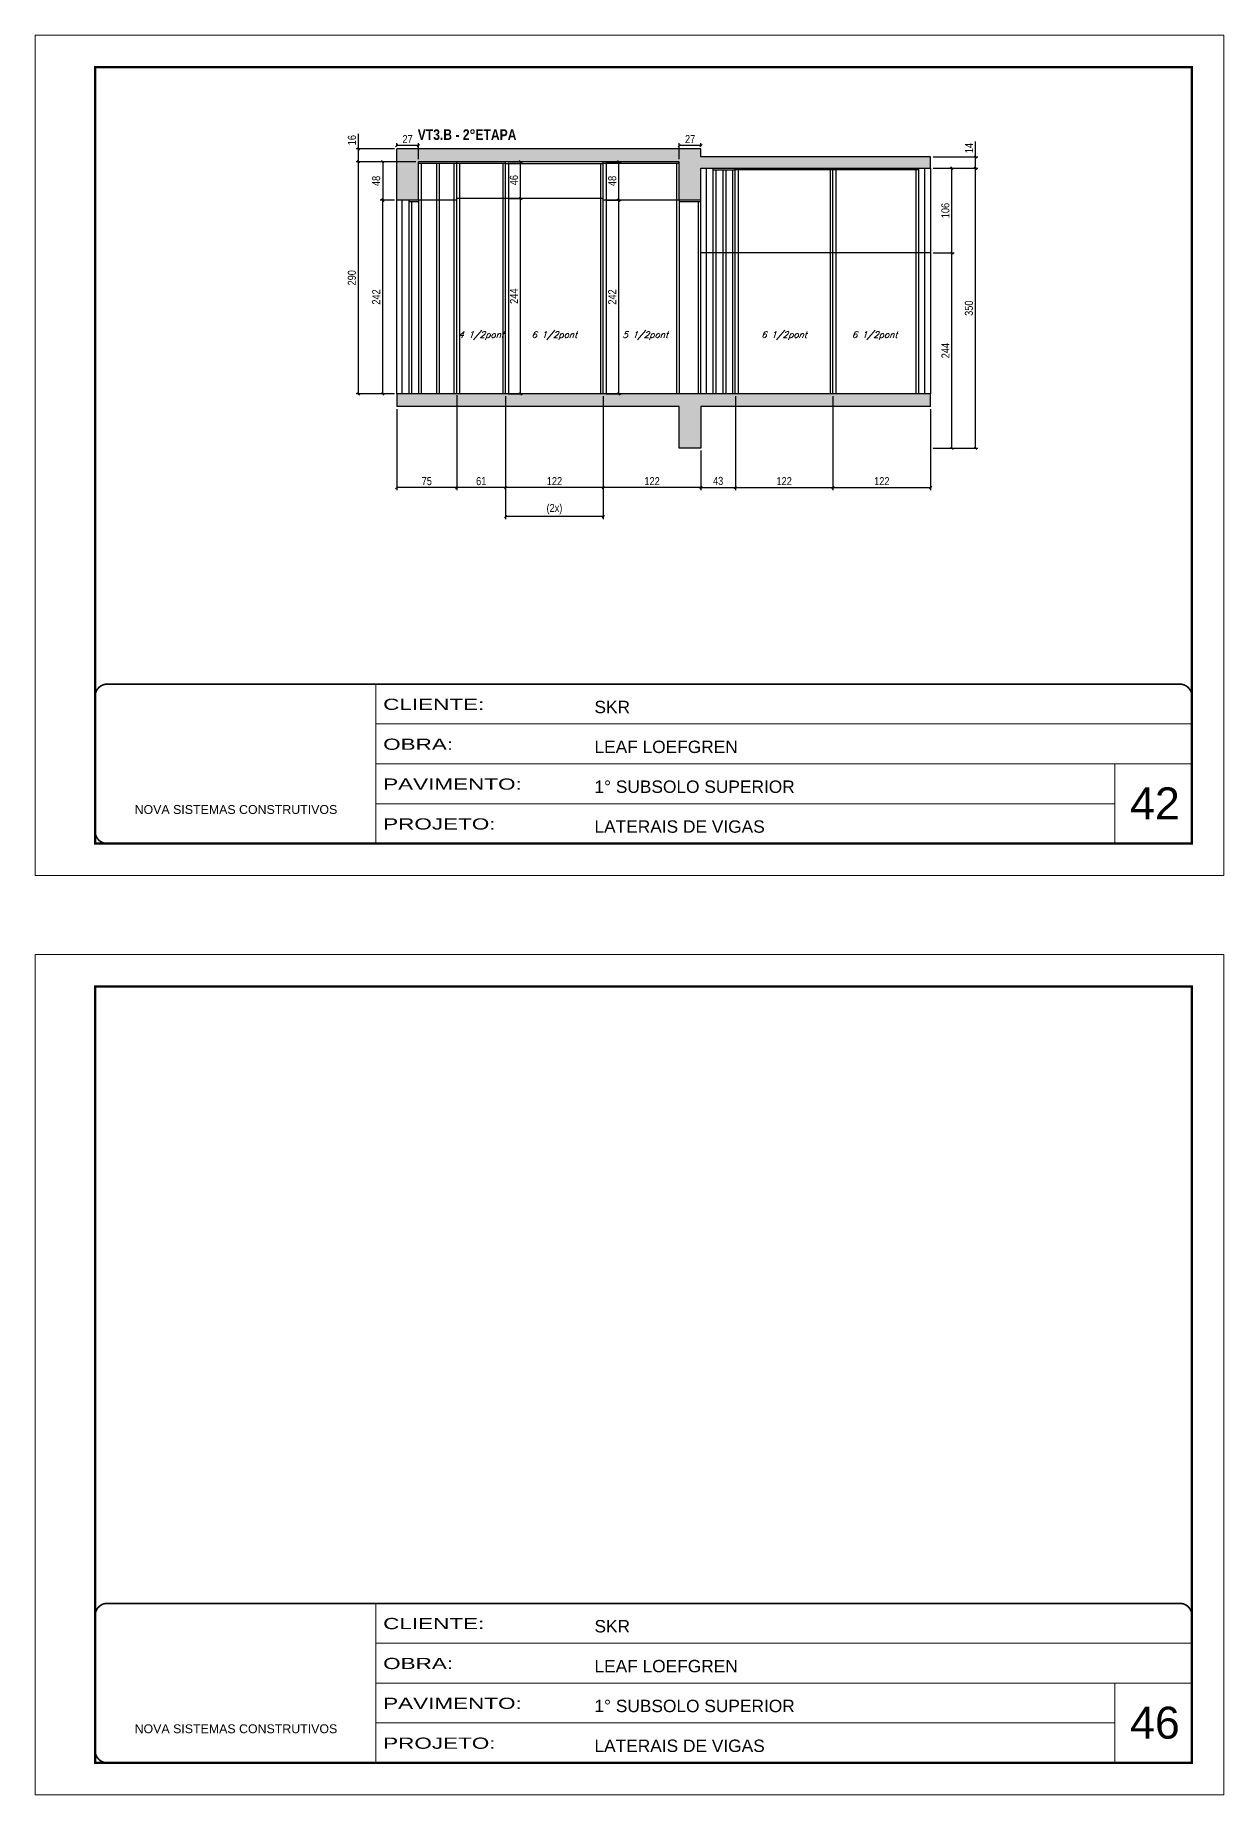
# Model space of a CAD drawing. Extents: x 3309 to 9590, y -2522 to 14608.
# Drawn here: x 4894 to 6379, y 924 to 3122 of the extents above; entities that cross this region are included whole.
import ezdxf

# ---------------------------------------------------------------- set-up
doc = ezdxf.new("R2010")
doc.units = 0
doc.linetypes.add('CONTINUO', pattern=[0])
doc.linetypes.add('DASHED', pattern=[0.75, 0.5, -0.25])
for name, color, linetype, lineweight in [('CARIMBO', 255, 'Continuous', 9), ('Folhas', 255, 'Continuous', 9), ('SARRAFO DE PRESSAO', 251, 'DASHED', 9)]:
    doc.layers.add(name, color=color, linetype=linetype, lineweight=lineweight)
for name, color, linetype in [('COTA', 241, 'Continuous'), ('NOMENCLATURA', 7, 'Continuous'), ('Painéis', 200, 'Continuous'), ('SARR_2.2x7', 40, 'Continuous'), ('SARR_3.5x7', 81, 'Continuous'), ('texto', 7, 'Continuous')]:
    doc.layers.add(name, color=color, linetype=linetype)
doc.styles.add('ARIAL', font='arial.ttf')
doc.styles.add('COTA TECNICA', font='techl___.ttf', dxfattribs={"height": 10})
doc.styles.add('Romans', font='romans.shx')
doc.styles.add('TECNICA', font='techb___.ttf', dxfattribs={"height": 10})
doc.styles.add('Tecnologia', font='')
doc.styles.get('Tecnologia').set_extended_font_data('Forgotten Futurist')
doc.dimstyles.new('PAINEL', dxfattribs={"dimtxt": 10, "dimasz": 3, "dimexe": 3, "dimexo": 3, "dimgap": 3, "dimtad": 1, "dimdec": 1, "dimzin": 12, "dimdsep": 46, "dimtxsty": 'COTA TECNICA', "dimblk1": 'OBLIQUE', "dimblk2": 'OBLIQUE', "dimsah": 1, "dimcen": 0.9, "dimclrd": 4, "dimclre": 4, "dimclrt": 240, "dimadec": 1, "dimazin": 3, "dimtfac": 1, "dimtdec": 1, "dimtmove": 0, "dimatfit": 3, "dimfxl": 1, "dimtolj": 1, "dimtzin": 12, "dimarcsym": 0})

# ---------------------------------------------------------------- blocks, each defined once
blk = doc.blocks.new('9999999999')
at = {"color": 30, "linetype": 'CONTINUO'}
for p, q in [((98564.6, 34230.2), (98564.6, 34429.4)), ((98564.6, 34379.6), (99584, 34379.6)), ((98564.6, 34329.8), (99488, 34329.8)), ((99584, 34329.8), (99488, 34329.8)), ((99488, 34329.8), (99488, 34230.2)), ((98564.6, 34280), (99488, 34280))]:
    blk.add_line(p, q, dxfattribs=at)
at = {"color": 30, "linetype": 'CONTINUO', "const_width": 2}
blk.add_lwpolyline([(99584, 34230.2), (99584, 34414.4, 0.414214), (99569, 34429.4), (98229, 34429.4, 0.414214), (98214, 34414.4), (98214, 34245.2, 0.414214), (98229, 34230.2), (99584, 34230.2)], format="xyb", dxfattribs=at)
at = {"layer": 'Folhas'}
blk.add_lwpolyline([(98139, 34190.2), (99624, 34190.2), (99624, 35240.2), (98139, 35240.2)], close=True, dxfattribs=at)
at = {"layer": 'Folhas', "color": 30, "const_width": 3}
blk.add_lwpolyline([(98214, 34230.2), (99584, 34230.2), (99584, 35200.2), (98214, 35200.2)], close=True, dxfattribs=at)
at = {"color": 7, "linetype": 'Continuous', "ltscale": 5, "style": 'ARIAL'}
for s, height, p in [('SKR', 15.48, (98837.7, 34393.1)), ('LEAF LOEFGREN', 15.483, (98837.7, 34343.3)), ('1° SUBSOLO SUPERIOR', 15.483, (98837.7, 34293.5)), ('NOVA SISTEMAS CONSTRUTIVOS', 11.059, (98263.2, 34267.2)), ('LATERAIS DE VIGAS', 15.483, (98837.7, 34243.7))]:
    blk.add_text(s, height=height, dxfattribs=at).set_placement(p)
at = {"layer": 'Folhas', "color": 7, "style": 'Tecnologia', "width": 1.5}
for s, p in [('CLIENTE:', (98573.7, 34397.2)), ('OBRA:', (98573.7, 34347.3)), ('PAVIMENTO:', (98573.7, 34297.5)), ('PROJETO:', (98573.7, 34247.7))]:
    blk.add_text(s, height=14, dxfattribs=at).set_placement(p)
blk = doc.blocks.new('_Oblique')
at = {"color": 0, "linetype": 'ByBlock', "lineweight": -2}
blk.add_line((-0.5, -0.5), (0.5, 0.5), dxfattribs=at)
blk = doc.blocks.new('*D1455')
at = {"layer": 'COTA', "color": 4, "lineweight": -2, "transparency": 16777216}
for p, q in [((6016.1, 2956), (6072.2, 2956)), ((6069.2, 2606), (6069.2, 2956)), ((6016.1, 2606), (6072.2, 2606))]:
    blk.add_line(p, q, dxfattribs=at)
at = {"layer": 'Defpoints', "color": 0, "transparency": 16777216}
for p in [(6013.1, 2956), (6069.2, 2956), (6013.1, 2606)]:
    blk.add_point(p, dxfattribs=at)
at = {"layer": 'COTA', "color": 4, "lineweight": -2, "transparency": 16777216, "xscale": 3, "yscale": 3, "zscale": 3}
for p, rotation in [((6069.2, 2956), 90), ((6069.2, 2606), 270)]:
    blk.add_blockref('_Oblique', p, dxfattribs=dict(at, rotation=rotation))
at = {"layer": 'COTA', "color": 240, "transparency": 16777216, "insert": (6060.9, 2781), "char_height": 10, "attachment_point": 5, "rotation": 90, "style": 'COTA TECNICA'}
blk.add_mtext('\\A1;350', dxfattribs=at)
blk = doc.blocks.new('*D1456')
at = {"layer": 'COTA', "color": 4, "lineweight": -2, "transparency": 16777216}
for p, q in [((5604.1, 2671), (5604.1, 2553.8)), ((5726.1, 2603), (5726.1, 2553.8)), ((5726.1, 2556.8), (5604.1, 2556.8))]:
    blk.add_line(p, q, dxfattribs=at)
at = {"layer": 'Defpoints', "color": 0, "transparency": 16777216}
for p in [(5604.1, 2674), (5726.1, 2606), (5604.1, 2556.8)]:
    blk.add_point(p, dxfattribs=at)
at = {"layer": 'COTA', "color": 4, "lineweight": -2, "transparency": 16777216, "xscale": 3, "yscale": 3, "zscale": 3, "rotation": 180}
blk.add_blockref('_Oblique', (5604.1, 2556.8), dxfattribs=at)
at = {"layer": 'COTA', "color": 4, "lineweight": -2, "transparency": 16777216, "xscale": 3, "yscale": 3, "zscale": 3}
blk.add_blockref('_Oblique', (5726.1, 2556.8), dxfattribs=at)
at = {"layer": 'COTA', "color": 240, "transparency": 16777216, "insert": (5665.1, 2564.9), "char_height": 10, "attachment_point": 5, "style": 'COTA TECNICA'}
blk.add_mtext('\\A1;122', dxfattribs=at)
blk = doc.blocks.new('*D1457')
at = {"layer": 'COTA', "color": 4, "lineweight": -2, "transparency": 16777216}
for p, q in [((5482.1, 2671), (5482.1, 2553.8)), ((5604.1, 2671), (5604.1, 2553.8)), ((5604.1, 2556.8), (5482.1, 2556.8))]:
    blk.add_line(p, q, dxfattribs=at)
at = {"layer": 'Defpoints', "color": 0, "transparency": 16777216}
for p in [(5482.1, 2674), (5604.1, 2674), (5482.1, 2556.8)]:
    blk.add_point(p, dxfattribs=at)
at = {"layer": 'COTA', "color": 4, "lineweight": -2, "transparency": 16777216, "xscale": 3, "yscale": 3, "zscale": 3, "rotation": 180}
blk.add_blockref('_Oblique', (5482.1, 2556.8), dxfattribs=at)
at = {"layer": 'COTA', "color": 4, "lineweight": -2, "transparency": 16777216, "xscale": 3, "yscale": 3, "zscale": 3}
blk.add_blockref('_Oblique', (5604.1, 2556.8), dxfattribs=at)
at = {"layer": 'COTA', "color": 240, "transparency": 16777216, "insert": (5543.1, 2564.9), "char_height": 10, "attachment_point": 5, "style": 'COTA TECNICA'}
blk.add_mtext('\\A1;122', dxfattribs=at)
blk = doc.blocks.new('*D1458')
at = {"layer": 'COTA', "color": 4, "lineweight": -2, "transparency": 16777216}
for p, q in [((5421.1, 2671), (5421.1, 2553.8)), ((5482.1, 2671), (5482.1, 2553.8)), ((5482.1, 2556.8), (5421.1, 2556.8))]:
    blk.add_line(p, q, dxfattribs=at)
at = {"layer": 'Defpoints', "color": 0, "transparency": 16777216}
for p in [(5421.1, 2674), (5482.1, 2674), (5421.1, 2556.8)]:
    blk.add_point(p, dxfattribs=at)
at = {"layer": 'COTA', "color": 4, "lineweight": -2, "transparency": 16777216, "xscale": 3, "yscale": 3, "zscale": 3, "rotation": 180}
blk.add_blockref('_Oblique', (5421.1, 2556.8), dxfattribs=at)
at = {"layer": 'COTA', "color": 4, "lineweight": -2, "transparency": 16777216, "xscale": 3, "yscale": 3, "zscale": 3}
blk.add_blockref('_Oblique', (5482.1, 2556.8), dxfattribs=at)
at = {"layer": 'COTA', "color": 240, "transparency": 16777216, "insert": (5451.6, 2564.9), "char_height": 10, "attachment_point": 5, "style": 'COTA TECNICA'}
blk.add_mtext('\\A1;61', dxfattribs=at)
blk = doc.blocks.new('*D1459')
at = {"layer": 'COTA', "color": 4, "lineweight": -2, "transparency": 16777216}
for p, q in [((5370.1, 2964), (5295.2, 2964)), ((5298.2, 2674), (5298.2, 2964)), ((5343.1, 2674), (5295.2, 2674))]:
    blk.add_line(p, q, dxfattribs=at)
at = {"layer": 'Defpoints', "color": 0, "transparency": 16777216}
for p in [(5298.2, 2964), (5373.1, 2964), (5346.1, 2674)]:
    blk.add_point(p, dxfattribs=at)
at = {"layer": 'COTA', "color": 4, "lineweight": -2, "transparency": 16777216, "xscale": 3, "yscale": 3, "zscale": 3}
for p, rotation in [((5298.2, 2964), 90), ((5298.2, 2674), 270)]:
    blk.add_blockref('_Oblique', p, dxfattribs=dict(at, rotation=rotation))
at = {"layer": 'COTA', "color": 240, "transparency": 16777216, "insert": (5290, 2819), "char_height": 10, "attachment_point": 5, "rotation": 90, "style": 'COTA TECNICA'}
blk.add_mtext('\\A1;290', dxfattribs=at)
blk = doc.blocks.new('*D1460')
at = {"layer": 'COTA', "color": 4, "lineweight": -2, "transparency": 16777216}
for p, q in [((5298.2, 2980), (5298.2, 2999)), ((5343.1, 2980), (5295.2, 2980)), ((5298.2, 2964), (5298.2, 2980)), ((5370.1, 2964), (5295.2, 2964))]:
    blk.add_line(p, q, dxfattribs=at)
at = {"layer": 'Defpoints', "color": 0, "transparency": 16777216}
for p in [(5298.2, 2980), (5346.1, 2980), (5373.1, 2964)]:
    blk.add_point(p, dxfattribs=at)
at = {"layer": 'COTA', "color": 4, "lineweight": -2, "transparency": 16777216, "xscale": 3, "yscale": 3, "zscale": 3}
for p, rotation in [((5298.2, 2980), 90), ((5298.2, 2964), 270)]:
    blk.add_blockref('_Oblique', p, dxfattribs=dict(at, rotation=rotation))
at = {"layer": 'COTA', "color": 240, "transparency": 16777216, "insert": (5290.1, 2991), "char_height": 10, "attachment_point": 5, "rotation": 90, "style": 'COTA TECNICA'}
blk.add_mtext('\\A1;16', dxfattribs=at)
blk = doc.blocks.new('*D1461')
at = {"layer": 'COTA', "color": 4, "lineweight": -2, "transparency": 16777216}
for p, q in [((5699.1, 2967), (5699.1, 2987.2)), ((5726.1, 2984.2), (5699.1, 2984.2)), ((5726.1, 2983), (5726.1, 2987.2))]:
    blk.add_line(p, q, dxfattribs=at)
at = {"layer": 'Defpoints', "color": 0, "transparency": 16777216}
for p in [(5699.1, 2984.2), (5726.1, 2980), (5699.1, 2964)]:
    blk.add_point(p, dxfattribs=at)
at = {"layer": 'COTA', "color": 4, "lineweight": -2, "transparency": 16777216, "xscale": 3, "yscale": 3, "zscale": 3, "rotation": 180}
blk.add_blockref('_Oblique', (5699.1, 2984.2), dxfattribs=at)
at = {"layer": 'COTA', "color": 4, "lineweight": -2, "transparency": 16777216, "xscale": 3, "yscale": 3, "zscale": 3}
blk.add_blockref('_Oblique', (5726.1, 2984.2), dxfattribs=at)
at = {"layer": 'COTA', "color": 240, "transparency": 16777216, "insert": (5712.6, 2992.3), "char_height": 10, "attachment_point": 5, "style": 'COTA TECNICA'}
blk.add_mtext('\\A1;27', dxfattribs=at)
blk = doc.blocks.new('*D1462')
at = {"layer": 'COTA', "color": 4, "lineweight": -2, "transparency": 16777216}
for p, q in [((5343.1, 2916), (5325.5, 2916)), ((5328.5, 2674), (5328.5, 2916)), ((5343.1, 2674), (5325.5, 2674))]:
    blk.add_line(p, q, dxfattribs=at)
at = {"layer": 'Defpoints', "color": 0, "transparency": 16777216}
for p in [(5328.5, 2916), (5346.1, 2916), (5346.1, 2674)]:
    blk.add_point(p, dxfattribs=at)
at = {"layer": 'COTA', "color": 4, "lineweight": -2, "transparency": 16777216, "xscale": 3, "yscale": 3, "zscale": 3}
for p, rotation in [((5328.5, 2916), 90), ((5328.5, 2674), 270)]:
    blk.add_blockref('_Oblique', p, dxfattribs=dict(at, rotation=rotation))
at = {"layer": 'COTA', "color": 240, "transparency": 16777216, "insert": (5320.4, 2795), "char_height": 10, "attachment_point": 5, "rotation": 90, "style": 'COTA TECNICA'}
blk.add_mtext('\\A1;242', dxfattribs=at)
blk = doc.blocks.new('*D1451')
at = {"layer": 'COTA', "color": 4, "lineweight": -2, "transparency": 16777216}
for p, q in [((5370.1, 2964), (5325.5, 2964)), ((5328.5, 2964), (5328.5, 2916)), ((5343.1, 2916), (5325.5, 2916))]:
    blk.add_line(p, q, dxfattribs=at)
at = {"layer": 'Defpoints', "color": 0, "transparency": 16777216}
for p in [(5373.1, 2964), (5328.5, 2916), (5346.1, 2916)]:
    blk.add_point(p, dxfattribs=at)
at = {"layer": 'COTA', "color": 4, "lineweight": -2, "transparency": 16777216, "xscale": 3, "yscale": 3, "zscale": 3}
for p, rotation in [((5328.5, 2964), 90), ((5328.5, 2916), 270)]:
    blk.add_blockref('_Oblique', p, dxfattribs=dict(at, rotation=rotation))
at = {"layer": 'COTA', "color": 240, "transparency": 16777216, "insert": (5320.4, 2940), "char_height": 10, "attachment_point": 5, "rotation": 90, "style": 'COTA TECNICA'}
blk.add_mtext('\\A1;48', dxfattribs=at)
blk = doc.blocks.new('*D1463')
at = {"layer": 'COTA', "color": 4, "lineweight": -2, "transparency": 16777216}
for p, q in [((6016.1, 2850), (6042.7, 2850)), ((6039.7, 2606), (6039.7, 2850)), ((6016.1, 2606), (6042.7, 2606))]:
    blk.add_line(p, q, dxfattribs=at)
at = {"layer": 'Defpoints', "color": 0, "transparency": 16777216}
for p in [(6013.1, 2850), (6039.7, 2850), (6013.1, 2606)]:
    blk.add_point(p, dxfattribs=at)
at = {"layer": 'COTA', "color": 4, "lineweight": -2, "transparency": 16777216, "xscale": 3, "yscale": 3, "zscale": 3}
for p, rotation in [((6039.7, 2850), 90), ((6039.7, 2606), 270)]:
    blk.add_blockref('_Oblique', p, dxfattribs=dict(at, rotation=rotation))
at = {"layer": 'COTA', "color": 240, "transparency": 16777216, "insert": (6031.6, 2728), "char_height": 10, "attachment_point": 5, "rotation": 90, "style": 'COTA TECNICA'}
blk.add_mtext('\\A1;244', dxfattribs=at)
blk = doc.blocks.new('*D1464')
at = {"layer": 'COTA', "color": 4, "lineweight": -2, "transparency": 16777216}
for p, q in [((6016.1, 2956), (6042.7, 2956)), ((6039.7, 2850), (6039.7, 2956)), ((6016.1, 2850), (6042.7, 2850))]:
    blk.add_line(p, q, dxfattribs=at)
at = {"layer": 'Defpoints', "color": 0, "transparency": 16777216}
for p in [(6013.1, 2956), (6039.7, 2956), (6013.1, 2850)]:
    blk.add_point(p, dxfattribs=at)
at = {"layer": 'COTA', "color": 4, "lineweight": -2, "transparency": 16777216, "xscale": 3, "yscale": 3, "zscale": 3}
for p, rotation in [((6039.7, 2956), 90), ((6039.7, 2850), 270)]:
    blk.add_blockref('_Oblique', p, dxfattribs=dict(at, rotation=rotation))
at = {"layer": 'COTA', "color": 240, "transparency": 16777216, "insert": (6031.6, 2903), "char_height": 10, "attachment_point": 5, "rotation": 90, "style": 'COTA TECNICA'}
blk.add_mtext('\\A1;106', dxfattribs=at)
blk = doc.blocks.new('*D1465')
at = {"layer": 'COTA', "color": 4, "lineweight": -2, "transparency": 16777216}
for p, q in [((5607.1, 2916), (5626.4, 2916)), ((5623.4, 2674), (5623.4, 2916)), ((5607.1, 2674), (5626.4, 2674))]:
    blk.add_line(p, q, dxfattribs=at)
at = {"layer": 'Defpoints', "color": 0, "transparency": 16777216}
for p in [(5604.1, 2916), (5623.4, 2916), (5604.1, 2674)]:
    blk.add_point(p, dxfattribs=at)
at = {"layer": 'COTA', "color": 4, "lineweight": -2, "transparency": 16777216, "xscale": 3, "yscale": 3, "zscale": 3}
for p, rotation in [((5623.4, 2916), 90), ((5623.4, 2674), 270)]:
    blk.add_blockref('_Oblique', p, dxfattribs=dict(at, rotation=rotation))
at = {"layer": 'COTA', "color": 240, "transparency": 16777216, "insert": (5615.3, 2795), "char_height": 10, "attachment_point": 5, "rotation": 90, "style": 'COTA TECNICA'}
blk.add_mtext('\\A1;242', dxfattribs=at)
blk = doc.blocks.new('*D1466')
at = {"layer": 'COTA', "color": 4, "lineweight": -2, "transparency": 16777216}
for p, q in [((5607.1, 2964), (5626.4, 2964)), ((5623.4, 2916), (5623.4, 2964)), ((5607.1, 2916), (5626.4, 2916))]:
    blk.add_line(p, q, dxfattribs=at)
at = {"layer": 'Defpoints', "color": 0, "transparency": 16777216}
for p in [(5604.1, 2964), (5623.4, 2964), (5604.1, 2916)]:
    blk.add_point(p, dxfattribs=at)
at = {"layer": 'COTA', "color": 4, "lineweight": -2, "transparency": 16777216, "xscale": 3, "yscale": 3, "zscale": 3}
for p, rotation in [((5623.4, 2964), 90), ((5623.4, 2916), 270)]:
    blk.add_blockref('_Oblique', p, dxfattribs=dict(at, rotation=rotation))
at = {"layer": 'COTA', "color": 240, "transparency": 16777216, "insert": (5615.3, 2940), "char_height": 10, "attachment_point": 5, "rotation": 90, "style": 'COTA TECNICA'}
blk.add_mtext('\\A1;48', dxfattribs=at)
blk = doc.blocks.new('*D1467')
at = {"layer": 'COTA', "color": 4, "lineweight": -2, "transparency": 16777216}
for p, q in [((6016.1, 2970), (6072.2, 2970)), ((6069.2, 2970), (6069.2, 2989.1)), ((6069.2, 2956), (6069.2, 2970)), ((6016.1, 2956), (6072.2, 2956))]:
    blk.add_line(p, q, dxfattribs=at)
at = {"layer": 'Defpoints', "color": 0, "transparency": 16777216}
for p in [(6013.1, 2970), (6069.2, 2970), (6013.1, 2956)]:
    blk.add_point(p, dxfattribs=at)
at = {"layer": 'COTA', "color": 4, "lineweight": -2, "transparency": 16777216, "xscale": 3, "yscale": 3, "zscale": 3}
for p, rotation in [((6069.2, 2970), 90), ((6069.2, 2956), 270)]:
    blk.add_blockref('_Oblique', p, dxfattribs=dict(at, rotation=rotation))
at = {"layer": 'COTA', "color": 240, "transparency": 16777216, "insert": (6061.1, 2981.1), "char_height": 10, "attachment_point": 5, "rotation": 90, "style": 'COTA TECNICA'}
blk.add_mtext('\\A1;14', dxfattribs=at)
blk = doc.blocks.new('*D1453')
at = {"layer": 'COTA', "color": 4, "lineweight": -2, "transparency": 16777216}
for p, q in [((5482.1, 2671), (5482.1, 2517.6)), ((5604.1, 2671), (5604.1, 2517.6)), ((5604.1, 2520.6), (5482.1, 2520.6))]:
    blk.add_line(p, q, dxfattribs=at)
at = {"layer": 'Defpoints', "color": 0, "transparency": 16777216}
for p in [(5482.1, 2674), (5604.1, 2674), (5482.1, 2520.6)]:
    blk.add_point(p, dxfattribs=at)
at = {"layer": 'COTA', "color": 4, "lineweight": -2, "transparency": 16777216, "xscale": 3, "yscale": 3, "zscale": 3, "rotation": 180}
blk.add_blockref('_Oblique', (5482.1, 2520.6), dxfattribs=at)
at = {"layer": 'COTA', "color": 4, "lineweight": -2, "transparency": 16777216, "xscale": 3, "yscale": 3, "zscale": 3}
blk.add_blockref('_Oblique', (5604.1, 2520.6), dxfattribs=at)
at = {"layer": 'COTA', "color": 240, "transparency": 16777216, "insert": (5543.1, 2529.9), "char_height": 10, "attachment_point": 5, "style": 'COTA TECNICA'}
blk.add_mtext('\\A1;(2x)', dxfattribs=at)
blk = doc.blocks.new('*D1471')
at = {"layer": 'COTA', "color": 4, "lineweight": -2, "transparency": 16777216}
for p, q in [((5346.1, 2983), (5346.1, 2987.2)), ((5373.1, 2984.2), (5346.1, 2984.2)), ((5373.1, 2967), (5373.1, 2987.2))]:
    blk.add_line(p, q, dxfattribs=at)
at = {"layer": 'Defpoints', "color": 0, "transparency": 16777216}
for p in [(5346.1, 2984.2), (5346.1, 2980), (5373.1, 2964)]:
    blk.add_point(p, dxfattribs=at)
at = {"layer": 'COTA', "color": 4, "lineweight": -2, "transparency": 16777216, "xscale": 3, "yscale": 3, "zscale": 3, "rotation": 180}
blk.add_blockref('_Oblique', (5346.1, 2984.2), dxfattribs=at)
at = {"layer": 'COTA', "color": 4, "lineweight": -2, "transparency": 16777216, "xscale": 3, "yscale": 3, "zscale": 3}
blk.add_blockref('_Oblique', (5373.1, 2984.2), dxfattribs=at)
at = {"layer": 'COTA', "color": 240, "transparency": 16777216, "insert": (5359.6, 2992.3), "char_height": 10, "attachment_point": 5, "style": 'COTA TECNICA'}
blk.add_mtext('\\A1;27', dxfattribs=at)
blk = doc.blocks.new('*D1472')
at = {"layer": 'COTA', "color": 4, "lineweight": -2, "transparency": 16777216}
for p, q in [((5485.1, 2918), (5503.6, 2918)), ((5500.6, 2674), (5500.6, 2918)), ((5485.1, 2674), (5503.6, 2674))]:
    blk.add_line(p, q, dxfattribs=at)
at = {"layer": 'Defpoints', "color": 0, "transparency": 16777216}
for p in [(5482.1, 2918), (5500.6, 2918), (5482.1, 2674)]:
    blk.add_point(p, dxfattribs=at)
at = {"layer": 'COTA', "color": 4, "lineweight": -2, "transparency": 16777216, "xscale": 3, "yscale": 3, "zscale": 3}
for p, rotation in [((5500.6, 2918), 90), ((5500.6, 2674), 270)]:
    blk.add_blockref('_Oblique', p, dxfattribs=dict(at, rotation=rotation))
at = {"layer": 'COTA', "color": 240, "transparency": 16777216, "insert": (5492.5, 2796), "char_height": 10, "attachment_point": 5, "rotation": 90, "style": 'COTA TECNICA'}
blk.add_mtext('\\A1;244', dxfattribs=at)
blk = doc.blocks.new('*D1452')
at = {"layer": 'COTA', "color": 4, "lineweight": -2, "transparency": 16777216}
for p, q in [((5485.1, 2964), (5503.6, 2964)), ((5500.6, 2918), (5500.6, 2964)), ((5485.1, 2918), (5503.6, 2918))]:
    blk.add_line(p, q, dxfattribs=at)
at = {"layer": 'Defpoints', "color": 0, "transparency": 16777216}
for p in [(5482.1, 2964), (5500.6, 2964), (5482.1, 2918)]:
    blk.add_point(p, dxfattribs=at)
at = {"layer": 'COTA', "color": 4, "lineweight": -2, "transparency": 16777216, "xscale": 3, "yscale": 3, "zscale": 3}
for p, rotation in [((5500.6, 2964), 90), ((5500.6, 2918), 270)]:
    blk.add_blockref('_Oblique', p, dxfattribs=dict(at, rotation=rotation))
at = {"layer": 'COTA', "color": 240, "transparency": 16777216, "insert": (5492.5, 2941), "char_height": 10, "attachment_point": 5, "rotation": 90, "style": 'COTA TECNICA'}
blk.add_mtext('\\A1;46', dxfattribs=at)
blk = doc.blocks.new('*D1454')
at = {"layer": 'COTA', "color": 4, "lineweight": -2, "transparency": 16777216}
for p, q in [((5421.1, 2672.3), (5421.1, 2553.8)), ((5346.1, 2655), (5346.1, 2553.8)), ((5421.1, 2556.8), (5346.1, 2556.8))]:
    blk.add_line(p, q, dxfattribs=at)
at = {"layer": 'Defpoints', "color": 0, "transparency": 16777216}
for p in [(5421.1, 2675.3), (5346.1, 2658), (5346.1, 2556.8)]:
    blk.add_point(p, dxfattribs=at)
at = {"layer": 'COTA', "color": 4, "lineweight": -2, "transparency": 16777216, "xscale": 3, "yscale": 3, "zscale": 3, "rotation": 180}
blk.add_blockref('_Oblique', (5346.1, 2556.8), dxfattribs=at)
at = {"layer": 'COTA', "color": 4, "lineweight": -2, "transparency": 16777216, "xscale": 3, "yscale": 3, "zscale": 3}
blk.add_blockref('_Oblique', (5421.1, 2556.8), dxfattribs=at)
at = {"layer": 'COTA', "color": 240, "transparency": 16777216, "insert": (5383.6, 2564.9), "char_height": 10, "attachment_point": 5, "style": 'COTA TECNICA'}
blk.add_mtext('\\A1;75', dxfattribs=at)
blk = doc.blocks.new('*D1476')
at = {"layer": 'COTA', "color": 4, "lineweight": -2, "transparency": 16777216}
for p, q in [((5769.1, 2671), (5769.1, 2553.8)), ((5726.1, 2603), (5726.1, 2553.8)), ((5726.1, 2556.8), (5769.1, 2556.8))]:
    blk.add_line(p, q, dxfattribs=at)
at = {"layer": 'Defpoints', "color": 0, "transparency": 16777216}
for p in [(5769.1, 2674), (5726.1, 2606), (5769.1, 2556.8)]:
    blk.add_point(p, dxfattribs=at)
at = {"layer": 'COTA', "color": 4, "lineweight": -2, "transparency": 16777216, "xscale": 3, "yscale": 3, "zscale": 3, "rotation": 180}
blk.add_blockref('_Oblique', (5726.1, 2556.8), dxfattribs=at)
at = {"layer": 'COTA', "color": 4, "lineweight": -2, "transparency": 16777216, "xscale": 3, "yscale": 3, "zscale": 3}
blk.add_blockref('_Oblique', (5769.1, 2556.8), dxfattribs=at)
at = {"layer": 'COTA', "color": 240, "transparency": 16777216, "insert": (5747.6, 2565.1), "char_height": 10, "attachment_point": 5, "style": 'COTA TECNICA'}
blk.add_mtext('\\A1;43', dxfattribs=at)
blk = doc.blocks.new('*D1477')
at = {"layer": 'COTA', "color": 4, "lineweight": -2, "transparency": 16777216}
for p, q in [((5769.1, 2671), (5769.1, 2553.8)), ((5891.1, 2671), (5891.1, 2553.8)), ((5769.1, 2556.8), (5891.1, 2556.8))]:
    blk.add_line(p, q, dxfattribs=at)
at = {"layer": 'Defpoints', "color": 0, "transparency": 16777216}
for p in [(5769.1, 2674), (5891.1, 2674), (5891.1, 2556.8)]:
    blk.add_point(p, dxfattribs=at)
at = {"layer": 'COTA', "color": 4, "lineweight": -2, "transparency": 16777216, "xscale": 3, "yscale": 3, "zscale": 3, "rotation": 180}
blk.add_blockref('_Oblique', (5769.1, 2556.8), dxfattribs=at)
at = {"layer": 'COTA', "color": 4, "lineweight": -2, "transparency": 16777216, "xscale": 3, "yscale": 3, "zscale": 3}
blk.add_blockref('_Oblique', (5891.1, 2556.8), dxfattribs=at)
at = {"layer": 'COTA', "color": 240, "transparency": 16777216, "insert": (5830.1, 2564.9), "char_height": 10, "attachment_point": 5, "style": 'COTA TECNICA'}
blk.add_mtext('\\A1;122', dxfattribs=at)
blk = doc.blocks.new('*D1478')
at = {"layer": 'COTA', "color": 4, "lineweight": -2, "transparency": 16777216}
for p, q in [((5891.1, 2671), (5891.1, 2553.8)), ((6013.1, 2655), (6013.1, 2553.8)), ((5891.1, 2556.8), (6013.1, 2556.8))]:
    blk.add_line(p, q, dxfattribs=at)
at = {"layer": 'Defpoints', "color": 0, "transparency": 16777216}
for p in [(5891.1, 2674), (6013.1, 2658), (6013.1, 2556.8)]:
    blk.add_point(p, dxfattribs=at)
at = {"layer": 'COTA', "color": 4, "lineweight": -2, "transparency": 16777216, "xscale": 3, "yscale": 3, "zscale": 3, "rotation": 180}
blk.add_blockref('_Oblique', (5891.1, 2556.8), dxfattribs=at)
at = {"layer": 'COTA', "color": 4, "lineweight": -2, "transparency": 16777216, "xscale": 3, "yscale": 3, "zscale": 3}
blk.add_blockref('_Oblique', (6013.1, 2556.8), dxfattribs=at)
at = {"layer": 'COTA', "color": 240, "transparency": 16777216, "insert": (5952.1, 2564.9), "char_height": 10, "attachment_point": 5, "style": 'COTA TECNICA'}
blk.add_mtext('\\A1;122', dxfattribs=at)

msp = doc.modelspace()

# ---------------------------------------------------------------- hatches: boundary and pattern name
at = {"layer": 'COTA'}
h = msp.add_hatch(dxfattribs=at)
h.set_pattern_fill('AR-CONC', color=256, scale=0.03)
h.set_pattern_definition([(50, (1618.1, 0), (5.46554, -0.4781726), [0.5715, -6.2865]), (355, (1618.1, 0), (-1.0573026, 5.7317054), [0.4572, -5.0292175]), (100.45144, (1618.5555, -0.04), (4.4082374, 5.2535326), [0.4857, -5.3427073]), (46.1842, (1618.1, 1.524), (8.132371, -1.26127), [0.85725, -9.42975]), (96.63556, (1618.778, 1.419), (7.122124, 7.422784), [0.728551, -8.014068]), (351.18415, (1618.1, 1.524), (7.122124, 7.422784), [0.685799, -7.543792]), (21, (1618.862, 1.143), (4.5484317, -3.067956), [0.5715, -6.2865]), (326, (1618.862, 1.143), (1.854061, 5.525639), [0.4572, -5.0292]), (71.45144, (1619.241, 0.8873), (6.4024926, 2.457683), [0.4857, -5.342698]), (37.5, (1618.1, 0), (0.0926581, 2.5366512), [0, -4.96824, 0, -5.1054, 0, -5.04825]), (7.5, (1618.1, 0), (2.0045899, 3.0054172), [0, -2.91084, 0, -4.85394, 0, -1.92405]), (327.5, (1616.4008, 0), (4.06771786, -0.1718623), [0, -1.905, 0, -5.9436, 0, -7.8867]), (317.5, (1615.6388, 0), (4.4438754, 0.7627947), [0, -2.4765, 0, -3.94716, 0, -5.6007])])
h.paths.add_polyline_path([(5346.05, 2916.02), (5373.05, 2916.02), (5373.05, 2964.02), (5699.05, 2964.02), (5699.05, 2916.02), (5726.05, 2916.02), (5726.05, 2956.02), (6013.05, 2956.02), (6013.05, 2970.02), (5726.05, 2970.02), (5726.05, 2980.02), (5346.05, 2980.02)])
h = msp.add_hatch(dxfattribs=at)
h.set_pattern_fill('AR-CONC', color=256, scale=0.03)
h.paths.add_polyline_path([(5726.05, 2658.02), (6013.05, 2658.02), (6013.05, 2674.02), (5346.05, 2674.02), (5346.05, 2658.02), (5699.05, 2658.02), (5699.05, 2606.02), (5726.05, 2606.02)])

# ---------------------------------------------------------------- linework, layer by layer
for p, q in [((5726.05, 2980.02), (5346.05, 2980.02)), ((5346.05, 2916.02), (5346.05, 2980.02)), ((5726.05, 2970.02), (5726.05, 2980.02)), ((6013.05, 2970.02), (5726.05, 2970.02)), ((6013.05, 2956.02), (6013.05, 2970.02)), ((5395.71, 2961.82), (5395.71, 2674.02)), ((5373.05, 2916.02), (5373.05, 2674.02)), ((5699.08, 2916.02), (5699.08, 2674.02)), ((5346.05, 2674.02), (5346.05, 2658.02)), ((6013.05, 2658.02), (6013.05, 2674.02)), ((5699.05, 2658.02), (5346.05, 2658.02)), ((5699.05, 2606.02), (5699.05, 2658.02)), ((6013.05, 2658.02), (5726.05, 2658.02)), ((5726.05, 2658.02), (5726.05, 2606.02)), ((5726.05, 2606.02), (5699.05, 2606.02))]:
    msp.add_line(p, q, dxfattribs=at)
at = {"layer": 'Painéis', "linetype": 'ByBlock'}
for p, q in [((5699.05, 2964.02), (5373.05, 2964.02)), ((5373.05, 2916.02), (5373.05, 2964.02)), ((5421.05, 2674.02), (5421.05, 2964.02)), ((5482.05, 2674.02), (5482.05, 2964.02)), ((5604.05, 2674.02), (5604.05, 2964.02)), ((5699.05, 2916.02), (5699.05, 2964.02)), ((5726.05, 2956.02), (6013.05, 2956.02)), ((5726.05, 2674.02), (5726.05, 2956.02)), ((5769.05, 2674.02), (5769.05, 2956.02)), ((5891.05, 2674.02), (5891.05, 2956.02)), ((6013.05, 2956.02), (6013.05, 2674.02)), ((5346.05, 2674.02), (5346.05, 2916.02)), ((5421.05, 2916.02), (5346.05, 2916.02)), ((5604.05, 2918.02), (5421.05, 2918.02)), ((5726.05, 2916.02), (5604.05, 2916.02)), ((6013.05, 2850.02), (5726.05, 2850.02)), ((6013.05, 2674.02), (5346.05, 2674.02))]:
    msp.add_line(p, q, dxfattribs=at)
at = {"layer": 'SARR_2.2x7', "linetype": 'Continuous'}
for p, q in [((5421.05, 2961.82), (5373.05, 2961.82)), ((5482.05, 2961.82), (5421.05, 2961.82)), ((5482.05, 2961.82), (5604.05, 2961.82)), ((5699.05, 2961.82), (5604.05, 2961.82)), ((5733.05, 2674.02), (5733.05, 2956.02)), ((5741.05, 2953.82), (5769.05, 2953.82)), ((5891.05, 2953.82), (5769.05, 2953.82)), ((5998.05, 2953.82), (5891.05, 2953.82)), ((6006.05, 2674.02), (6006.05, 2956.02)), ((5353.05, 2674.02), (5353.05, 2916.02)), ((5373.05, 2913.82), (5361.05, 2913.82)), ((5726.05, 2913.82), (5699.05, 2913.82))]:
    msp.add_line(p, q, dxfattribs=at)
at = {"layer": 'SARR_3.5x7'}
for p, q in [((5376.55, 2961.82), (5376.55, 2674.02)), ((5399.21, 2961.82), (5399.21, 2674.02)), ((5417.55, 2961.82), (5417.55, 2674.02)), ((5424.55, 2961.82), (5424.55, 2674.02)), ((5478.55, 2961.82), (5478.55, 2674.02)), ((5485.55, 2961.82), (5485.55, 2674.02)), ((5600.55, 2961.82), (5600.55, 2674.02)), ((5607.55, 2961.82), (5607.55, 2674.02)), ((5695.55, 2961.82), (5695.55, 2674.02)), ((5741.05, 2956.02), (5741.05, 2674.02)), ((5744.55, 2953.82), (5744.55, 2674.02)), ((5753.52, 2953.82), (5753.52, 2674.02)), ((5757.02, 2953.82), (5757.02, 2674.02)), ((5765.55, 2953.82), (5765.55, 2674.02)), ((5772.55, 2953.82), (5772.55, 2674.02)), ((5887.55, 2953.82), (5887.55, 2674.02)), ((5894.55, 2953.82), (5894.55, 2674.02)), ((5994.55, 2953.82), (5994.55, 2674.02)), ((5998.05, 2956.02), (5998.05, 2674.02)), ((5361.05, 2916.02), (5361.05, 2674.02)), ((5364.55, 2913.82), (5364.55, 2674.02)), ((5722.55, 2913.82), (5722.55, 2674.02))]:
    msp.add_line(p, q, dxfattribs=at)

# ---------------------------------------------------------------- block references
at = {"layer": 'SARRAFO DE PRESSAO', "color": 6, "linetype": 'ByBlock'}
for p in [(-93244.61, -32118.1), (-93244.61, -33266.67)]:
    msp.add_blockref('9999999999', p, dxfattribs=at)

# ---------------------------------------------------------------- texts
at = {"layer": 'CARIMBO', "style": 'ARIAL'}
for s, p in [('42', (6262.23, 2142.25)), ('46', (6262.23, 993.68))]:
    msp.add_text(s, height=40, dxfattribs=at).set_placement(p)
at = {"layer": 'NOMENCLATURA', "style": 'TECNICA'}
msp.add_text('VT3.B - 2°ETAPA', height=13.2, dxfattribs=at).set_placement((5372.33, 2991.26))
at = {"layer": 'texto', "color": 2, "char_height": 8, "attachment_point": 5, "style": 'Romans'}
for s, insert in [('{\\Q19;\\C256;4 1/2pont}', (5451.55, 2746.69)), ('{\\Q19;\\C256;6 1/2pont}', (5543.05, 2746.64)), ('{\\Q19;\\C256;5 1/2pont}', (5656.6, 2746.64)), ('{\\Q19;\\C256;6 1/2pont}', (5830.05, 2746.64)), ('{\\Q19;\\C256;6 1/2pont}', (5943.24, 2746.64))]:
    msp.add_mtext(s, dxfattribs=dict(at, insert=insert))

# ---------------------------------------------------------------- dimensions: what is measured, and where the dimension line sits
at = {"layer": 'COTA'}
for base, p1, p2, angle, picture, middle in [((5298.16, 2980.02), (5373.05, 2964.02), (5346.05, 2980.02), 90, '*D1460', (5290.06, 2991.02)), ((5346.05, 2984.21), (5373.05, 2964.02), (5346.05, 2980.02), 180, '*D1471', (5359.55, 2992.28)), ((5699.05, 2984.21), (5726.05, 2980.02), (5699.05, 2964.02), 180, '*D1461', (5712.55, 2992.28)), ((6069.16, 2970.02), (6013.05, 2956.02), (6013.05, 2970.02), 90, '*D1467', (6061.09, 2981.08)), ((5298.16, 2964.02), (5346.05, 2674.02), (5373.05, 2964.02), 90, '*D1459', (5290.03, 2819.02)), ((5328.48, 2916.02), (5373.05, 2964.02), (5346.05, 2916.02), 90, '*D1451', (5320.39, 2940.02)), ((6069.16, 2956.02), (6013.05, 2606.02), (6013.05, 2956.02), 90, '*D1455', (6060.94, 2781.02)), ((5328.48, 2916.02), (5346.05, 2674.02), (5346.05, 2916.02), 90, '*D1462', (5320.41, 2795.02)), ((5500.6, 2918.02), (5482.05, 2674.02), (5482.05, 2918.02), 90, '*D1472', (5492.52, 2796.02)), ((5623.4, 2916.02), (5604.05, 2674.02), (5604.05, 2916.02), 90, '*D1465', (5615.32, 2795.02)), ((6039.68, 2850.02), (6013.05, 2606.02), (6013.05, 2850.02), 90, '*D1463', (6031.6, 2728.02)), ((5346.05, 2556.83), (5421.05, 2675.27), (5346.05, 2658.02), 180, '*D1454', (5383.55, 2564.94)), ((5482.05, 2556.83), (5604.05, 2674.02), (5482.05, 2674.02), 180, '*D1457', (5543.05, 2564.89))]:
    dim = msp.add_linear_dim(base=base, p1=p1, p2=p2, angle=angle, dimstyle='PAINEL', dxfattribs=at)
    dim.commit()
    dim.dimension.update_dxf_attribs({"geometry": picture, "text_midpoint": middle})
for base, p1, p2, angle, picture, middle in [((5500.6, 2964.02), (5482.05, 2918.02), (5482.05, 2964.02), 90, '*D1452', (5492.5, 2941.02)), ((5623.4, 2964.02), (5604.05, 2916.02), (5604.05, 2964.02), 90, '*D1466', (5615.3, 2940.02)), ((6039.68, 2956.02), (6013.05, 2850.02), (6013.05, 2956.02), 90, '*D1464', (6031.57, 2903.02)), ((5421.05, 2556.83), (5482.05, 2674.02), (5421.05, 2674.02), 180, '*D1458', (5451.55, 2564.94)), ((5604.05, 2556.83), (5726.05, 2606.02), (5604.05, 2674.02), 180, '*D1456', (5665.05, 2564.89))]:
    dim = msp.add_linear_dim(base=base, p1=p1, p2=p2, angle=angle, dimstyle='PAINEL', override={"dimtmove": 1}, dxfattribs=at)
    dim.commit()
    dim.dimension.update_dxf_attribs({"geometry": picture, "text_midpoint": middle})
dim = msp.add_linear_dim(base=(5482.05, 2520.63), p1=(5604.05, 2674.02), p2=(5482.05, 2674.02), angle=180, text='(2x)', dimstyle='PAINEL', dxfattribs=at)
dim.commit()
dim.dimension.update_dxf_attribs({"geometry": '*D1453', "text_midpoint": (5543.05, 2529.85)})
dim = msp.add_linear_dim(base=(5769.05, 2556.83), p1=(5726.05, 2606.02), p2=(5769.05, 2674.02), dimstyle='PAINEL', dxfattribs=at)
dim.commit()
dim.dimension.update_dxf_attribs({"geometry": '*D1476', "text_midpoint": (5747.55, 2565.05)})
for base, p1, p2, picture, middle in [((5891.05, 2556.83), (5769.05, 2674.02), (5891.05, 2674.02), '*D1477', (5830.05, 2564.89)), ((6013.05, 2556.83), (5891.05, 2674.02), (6013.05, 2658.02), '*D1478', (5952.05, 2564.89))]:
    dim = msp.add_linear_dim(base=base, p1=p1, p2=p2, dimstyle='PAINEL', override={"dimtmove": 1}, dxfattribs=at)
    dim.commit()
    dim.dimension.update_dxf_attribs({"geometry": picture, "text_midpoint": middle})

doc.saveas('drawing.dxf')
